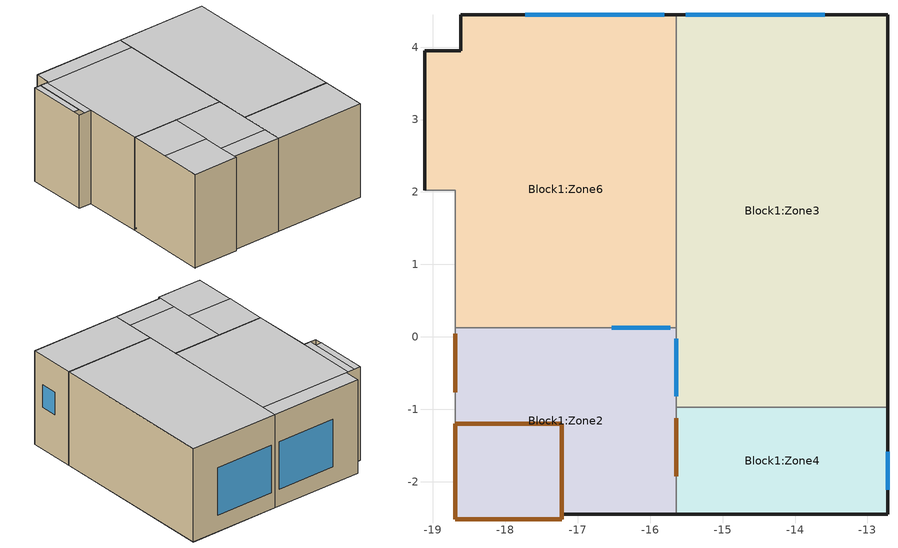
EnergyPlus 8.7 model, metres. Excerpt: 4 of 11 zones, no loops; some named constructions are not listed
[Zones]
Block1:Zone4
 floor to Block5:Zone1 (Laje de entrepiso_Reversed_Rev): -12.72,-2.45 -15.64,-2.45 -15.64,-0.97 -12.72,-0.97 z1
 wall outside (Paredes externas 29 brancas): -12.72,-2.45 -12.72,-0.97 z1:4
 wall outside (Paredes externas 11 tijolo a vista): -15.64,-2.45 -12.72,-2.45 z1:4
 wall to Block1:Zone3 (paredes internas_Rev): -12.72,-0.97 -15.64,-0.97 z1:4
 wall to Block1:Zone2 (paredes internas): -15.64,-0.97 -15.64,-2.45 z1:4
 window (1001): -12.72,-2.11 -12.72,-1.59 z2.34:3.06
 door inside (Wooden flush panel hollow core door (normally hung)): -15.64,-1.12 -15.64,-1.93 z1.1:3.2
 ceiling to Block3:Zone1 (laje de cobertura_Reversed): -15.64,-2.45 -12.72,-2.45 -12.72,-0.97 -15.64,-0.97 z4
Block1:Zone3
 floor to Block5:Zone1 (Laje de entrepiso_Reversed_Rev): -12.72,-0.97 -15.64,-0.97 -15.64,4.45 -12.72,4.45 z1
 wall outside (Paredes externas 29 brancas): -12.72,-0.97 -12.72,4.45 -15.64,4.45 z1:4
 wall to Block1:Zone6 (paredes internas): -15.64,4.45 -15.64,0.12 z1:4
 wall to Block1:Zone2 (paredes internas): -15.64,0.12 -15.64,-0.97 z1:4
 window (1002): -13.59,4.45 -15.51,4.45 z1.54:3.06
 window inside (1001): -15.64,-0.03 -15.64,-0.82 z3.2:3.5
 door inside (Wooden flush panel hollow core door (normally hung)): -15.64,-0.03 -15.64,-0.82 z1.1:3.2
 ceiling to Block3:Zone1 (laje de cobertura_Reversed): -15.64,-0.97 -12.72,-0.97 -12.72,4.45 -15.64,4.45 z4
Block1:Zone6
 floor to Block5:Zone1 (Laje de entrepiso_Reversed_Rev): -18.69,2.02 -19.12,2.02 -19.12,3.95 -18.69,3.95 z1; -15.64,3.95 -18.62,3.95 -18.62,4.45 -15.64,4.45 z1; -15.64,0.12 -18.69,0.12 -18.69,3.95 -15.64,3.95 z1
 wall outside (Paredes externas 29 brancas): -15.64,4.45 -18.62,4.45 -18.62,3.95 -19.12,3.95 -19.12,2.02 z1:4
 wall to Block1:Zone7 (paredes internas_Rev): -19.12,2.02 -18.69,2.02 -18.69,0.12 z1:4
 wall to Block1:Zone2 (paredes internas): -18.69,0.12 -15.64,0.12 z1:4
 window (1004): -15.81,4.45 -17.73,4.45 z1.54:3.06
 window inside (1001): -16.53,0.12 -15.73,0.12 z3.2:3.5
 door inside (Wooden flush panel hollow core door (normally hung)): -16.53,0.12 -15.73,0.12 z1.1:3.2
 ceiling to Block3:Zone1 (laje de cobertura_Reversed): -18.91,2.02 -18.69,2.02 -18.69,3.95 -18.91,3.95 z4; -18.62,3.95 -15.64,3.95 -15.64,4.45 -18.62,4.45 z4; -18.69,0.12 -15.64,0.12 -15.64,3.95 -18.69,3.95 z4
 ceiling to Block2:Zone1 (laje de cobertura_Reversed): -19.12,2.26 -18.93,2.26 -18.93,3.95 -19.12,3.95 z4
Block1:Zone2
 floor to Block5:Zone1 (Laje de entrepiso_Reversed_Rev): -17.22,-2.52 -18.69,-2.52 -18.69,-2.45 -17.22,-2.45 z1; -15.64,-2.45 -18.69,-2.45 -18.69,0.12 -15.64,0.12 z1
 wall outside (Paredes externas 29 brancas): -17.22,-2.52 -17.22,-2.45 -15.64,-2.45 z1:4
 wall to Block1:Zone7 (paredes internas_Rev): -18.69,0.12 -18.69,-2.52 z1:4
 wall to Block1:Zone1 (paredes internas_Rev): -18.69,-2.52 -17.22,-2.52 z1:4
 door inside (Wooden flush panel hollow core door (normally hung)_Rev): -18.69,0.04 -18.69,-0.76 z1.1:3.2
 door inside (IRTSurface): -18.69,-2.52 -17.22,-2.52 -17.22,-1.2 -18.69,-1.2 z4
 ceiling to Block3:Zone1 (laje de cobertura_Reversed): -17.22,-2.45 -15.64,-2.45 -15.64,-1.86 -17.22,-1.86 z4; -18.69,-1.2 -17.22,-1.2 -17.22,0.12 -18.69,0.12 z4; -17.22,-1.86 -15.64,-1.86 -15.64,0.12 -17.22,0.12 z4; -18.69,-2.52 -17.22,-2.52 -17.22,-1.2 -18.69,-1.2 z4
[Material:NoMass]
14_RVAL_2: Roughness=Rough; Thermal Resistance {m2-K/W}=.15; Thermal Absorptance=0.9; Solar Absorptance=0.7; Visible Absorptance=0.7
[Construction]
Laje de entrepiso_Reversed: Concreto laje_01, EPS Expanded Polystyrene (Standard)_005, Ceramic/clay tiles - ceramic floor tiles Dry_001
laje de cobertura_Reversed: Rock wool - unbonded_005, Concreto laje_01
Wooden flush panel hollow core door (normally hung)_Rev: Plywood (Heavyweight)_0006, 14_RVAL_2, Plywood (Heavyweight)_0006
Paredes internas pretas_Rev: Emboco preto_0025, Tijolo macico_011, Emboco preto_0025
[WindowMaterial:Glazing]
2: Optical Data Type=SpectralAverage; Thickness {m}=.003; Solar Transmittance at Normal Incidence=.837; Front Side Solar Reflectance at Normal Incidence=.075; Back Side Solar Reflectance at Normal Incidence=.075; Visible Transmittance at Normal Incidence=.898; Front Side Visible Reflectance at Normal Incidence=.081; Back Side Visible Reflectance at Normal Incidence=.081; Infrared Transmittance at Normal Incidence=0; Front Side Infrared Hemispherical Emissivity=.84; Back Side Infrared Hemispherical Emissivity=.84; Conductivity {W/m-K}=.9; Dirt Correction Factor for Solar and Visible Transmittance=1
[Material]
Name | Roughness | Thickness {m} | Conductivity {W/m-K} | Density {kg/m3} | Specific Heat {J/kg-K} | Thermal Absorptance | Solar Absorptance | Visible Absorptance
Concreto laje_01 | Rough | .1 | 1.75 | 2300 | 1000 | .9 | .7 | .7
EPS Expanded Polystyrene (Standard)_005 | Rough | .05 | 0.04 | 15 | 1400 | 0.9 | 0.6 | 0.6
Ceramic/clay tiles - ceramic floor tiles Dry_001 | Rough | .01 | 0.8 | 1700 | 850 | 0.9 | 0.6 | 0.6
Rock wool - unbonded_005 | Rough | .05 | 0.047 | 92 | 840 | 0.9 | 0.6 | 0.6
Tijolo macico_011 | Rough | .11 | .9 | 1500 | 920 | .9 | .7 | .7
Plywood (Heavyweight)_0006 | Rough | .006 | 0.15 | 700 | 1420 | 0.9 | 0.78 | 0.78
Emboco preto_0025 | Smooth | .025 | 1.15 | 1900 | 1000 | .9 | .9 | .9
[WindowProperty:FrameAndDivider]
2: Frame Width {m}=0.04; Frame Outside Projection {m}=0; Frame Inside Projection {m}=0; Frame Conductance {W/m2-K}=8.5; Ratio of Frame-Edge Glass Conductance to Center-Of-Glass Conductance=1; Frame Solar Absorptance=0.7; Frame Visible Absorptance=0.7; Frame Thermal Hemispherical Emissivity=0.9; Divider Type=DividedLite; Divider Width {m}=0.02; Number of Horizontal Dividers=0; Number of Vertical Dividers=6; Divider Outside Projection {m}=0; Divider Inside Projection {m}=0; Divider Conductance {W/m2-K}=8.5; Ratio of Divider-Edge Glass Conductance to Center-Of-Glass Conductance=1; Divider Solar Absorptance=0.7; Divider Visible Absorptance=0.7; Divider Thermal Hemispherical Emissivity=0.9; Outside Reveal Solar Absorptance=0.7; Inside Sill Depth {m}=0; Inside Sill Solar Absorptance=0.7; Inside Reveal Depth {m}=0; Inside Reveal Solar Absorptance=0.7
[Schedule:Compact]
2: Through: 12/31, For: AllDays, Until: 24:00, 1
20001: Through: 12/31, For: Weekdays Weekends SummerDesignDays, Until: 24:00, 20, For: WinterDesignDays, Until: 24:00, 0, For: AllOtherDays, Until: 24:00, 20
[Schedule:Week:Daily]
10000_Jan; 10000_Feb; 10000_Mar; 10000_Apr; 10000_May; 10000_Jun; 10000_Jul; 10000_Aug; 10000_Sep; 10000_Oct; 10000_Nov; 10000_Dec: 10012, 10012, 10012, 10012, 10012, 10012, 10012, 10012, 12, 12, 10012, 10012
10005_Jan; 10005_Feb; 10005_Mar; 10005_Apr; 10005_May; 10005_Jun; 10005_Jul; 10005_Aug; 10005_Sep; 10005_Oct; 10005_Nov; 10005_Dec: 10009, 10008, 10008, 10008, 10008, 10008, 10009, 10009, 12, 12, 10008, 10008
10008_Jan; 10008_Feb; 10008_Mar; 10008_Apr; 10008_May; 10008_Jun; 10008_Jul; 10008_Aug; 10008_Sep; 10008_Oct; 10008_Nov; 10008_Dec: 10013, 10013, 10013, 10013, 10013, 10013, 10013, 10013, 12, 12, 10013, 10013
[Schedule:Day:Interval]
12: No, 24:00, 1
10008: No, 7:00, 0, 22:00, 1, 24:00, 0
10009: No, 9:00, 0, 22:05, 1, 24:00, 0
10012: No, 8:00, 0, 20:00, 1, 24:00, 0
10013: No, 14:00, 0, 18:00, 1, 24:00, 0
[Schedule:Day:List]
10000: No, 60, 1, 1, 1, 1, 1, 1, 1, 0, 0, 0, 0, 0, 0, 0, 0, 0, 0, 0, 0, 0, .5, 1, 1, 1
[Schedule:Year]
10000: 10000_Jan, 1, 1, 1, 31, 10000_Feb, 2, 1, 2, 28, 10000_Mar, 3, 1, 3, 31, 10000_Apr, 4, 1, 4, 30, 10000_May, 5, 1, 5, 31, 10000_Jun, 6, 1, 6, 30, 10000_Jul, 7, 1, 7, 31, 10000_Aug, 8, 1, 8, 31, 10000_Sep, 9, 1, 9, 30, 10000_Oct, 10, 1, 10, 31, 10000_Nov, 11, 1, 11, 30, 10000_Dec, 12, 1, 12, 31
10005: 10005_Jan, 1, 1, 1, 31, 10005_Feb, 2, 1, 2, 28, 10005_Mar, 3, 1, 3, 31, 10005_Apr, 4, 1, 4, 30, 10005_May, 5, 1, 5, 31, 10005_Jun, 6, 1, 6, 30, 10005_Jul, 7, 1, 7, 31, 10005_Aug, 8, 1, 8, 31, 10005_Sep, 9, 1, 9, 30, 10005_Oct, 10, 1, 10, 31, 10005_Nov, 11, 1, 11, 30, 10005_Dec, 12, 1, 12, 31
10008: 10008_Jan, 1, 1, 1, 31, 10008_Feb, 2, 1, 2, 28, 10008_Mar, 3, 1, 3, 31, 10008_Apr, 4, 1, 4, 30, 10008_May, 5, 1, 5, 31, 10008_Jun, 6, 1, 6, 30, 10008_Jul, 7, 1, 7, 31, 10008_Aug, 8, 1, 8, 31, 10008_Sep, 9, 1, 9, 30, 10008_Oct, 10, 1, 10, 31, 10008_Nov, 11, 1, 11, 30, 10008_Dec, 12, 1, 12, 31
[AirflowNetwork:MultiZone:Surface:Crack] Reference Crack Conditions=Reference Crack Conditions
Name | Air Mass Flow Coefficient at Reference Conditions {kg/s} | Air Mass Flow Exponent
DefaultCrack | 1e-11 | 0.66
Block5:Zone1_Ceiling_1_0_0 | .0004316 | .7
Block5:Zone1_Ceiling_1_1_0 | .0015866 | .7
Block5:Zone1_Ceiling_1_2_1 | .0000175 | .7
Block5:Zone1_Ceiling_1_2_2 | .0004324 | .7
Block5:Zone1_Ceiling_1_2_3 | .000706 | .7
Block5:Zone1_Ceiling_1_2_4 | .0005258 | .7
Block5:Zone1_Ceiling_1_2_5 | .0012412 | .7
Block5:Zone1_Ceiling_1_2_8 | .0001788 | .7
Block5:Zone1_Ceiling_1_2_9 | .0004046 | .7
Block5:Zone1_Ceiling_1_2_10 | .0000547 | .7
Block5:Zone1_Ceiling_1_2_11 | .0014195 | .7
Block5:Zone1_Ceiling_1_2_12 | .0000248 | .7
Block5:Zone1_Ceiling_1_3_0 | .0000818 | .7
Block5:Zone1_Ceiling_1_3_1; Block1:Zone6_Ceiling_1_0_1 | .0001488 | .7
Block5:Zone1_Ceiling_1_3_2; Block1:Zone6_Ceiling_1_0_2 | .0011666 | .7
Block5:Zone1_Ceiling_1_4_0 | .0012224 | .7
Block5:Zone1_Ceiling_1_5_0 | .0005072 | .7
Block5:Zone1_Ceiling_1_6_0 | .0000107 | .7
Block5:Zone1_Ceiling_1_6_1 | .0007854 | .7
Block5:Zone1_Wall_2_1_0 | .0000144 | .7
Block5:Zone1_Wall_3_1_0 | .0000177 | .7
Block5:Zone1_Wall_10_1_0 | .0000129 | .7
Block1:Zone4_Ceiling_1_0_0 | .0038847 | .7
Block1:Zone4_Wall_2_0_0 | .0004053 | .7
Block1:Zone4_Partition_3_0_0 | .026325 | .75
Block1:Zone4_Partition_4_0_0 | .0082279 | .75
Block1:Zone4_Wall_5_0_0 | .0008775 | .7
Block1:Zone3_Ceiling_1_0_0 | .0142795 | .7
Block1:Zone3_Wall_2_0_0 | .0016273 | .7
Block1:Zone3_Wall_3_0_0 | .0005857 | .7
Block1:Zone3_Partition_4_0_0 | .038925 | .75
Block1:Zone3_Partition_5_0_0 | .0041602 | .75
Block1:Zone6_Ceiling_1_0_0 | .0000414 | .7
Block1:Zone6_Ceiling_1_1_0 | .0000321 | .7
Block1:Zone6_Wall_3_0_0 | .0006007 | .7
Block1:Zone6_Wall_4_0_0; Block1:Zone6_Wall_5_0_0 | .00015 | .7
Block1:Zone6_Wall_6_0_0 | .0005775 | .7
Block1:Zone6_Partition_9_0_0 | .0216717 | .75
Block1:Zone2_Ceiling_1_0_0 | .0008359 | .7
Block1:Zone2_Ceiling_1_0_1 | .0017575 | .7
Block1:Zone2_Ceiling_1_0_2 | .0028164 | .7
Block1:Zone2_Wall_2_0_0 | .0000218 | .7
Block1:Zone2_Wall_3_0_0 | .0004725 | .7
[AirflowNetwork:SimulationControl]
VENT: AirflowNetwork Control=MultizoneWithoutDistribution; Wind Pressure Coefficient Type=Input; Height Selection for Local Wind Pressure Calculation=OpeningHeight; Building Type=LowRise; Maximum Number of Iterations=500; Initialization Type=ZeroNodePressures; Relative Airflow Convergence Tolerance=.0001; Absolute Airflow Convergence Tolerance {kg/s}=.000001; Convergence Acceleration Limit=-0.5
[AirflowNetwork:MultiZone:Zone] Ventilation Control Mode=Temperature; Ventilation Control Zone Temperature Setpoint Schedule=20001; Venting Availability Schedule=10000
Block5:Zone1; Block1:Zone4; Block1:Zone3; Block1:Zone6; Block1:Zone2
[AirflowNetwork:MultiZone:Surface] Window/Door Opening Factor, or Crack Factor=1
Block5:Zone1_Ceiling_1_0_0: Leakage Component=Block5:Zone1_Ceiling_1_0_0
Block5:Zone1_Ceiling_1_1_0: Leakage Component=Block5:Zone1_Ceiling_1_1_0
Block5:Zone1_Ceiling_1_2_1: Leakage Component=Block5:Zone1_Ceiling_1_2_1
Block5:Zone1_Ceiling_1_2_2: Leakage Component=Block5:Zone1_Ceiling_1_2_2
Block5:Zone1_Ceiling_1_2_3: Leakage Component=Block5:Zone1_Ceiling_1_2_3
Block5:Zone1_Ceiling_1_2_4: Leakage Component=Block5:Zone1_Ceiling_1_2_4
Block5:Zone1_Ceiling_1_2_5: Leakage Component=Block5:Zone1_Ceiling_1_2_5
Block5:Zone1_Ceiling_1_2_8: Leakage Component=Block5:Zone1_Ceiling_1_2_8
Block5:Zone1_Ceiling_1_2_9: Leakage Component=Block5:Zone1_Ceiling_1_2_9
Block5:Zone1_Ceiling_1_2_10: Leakage Component=Block5:Zone1_Ceiling_1_2_10
Block5:Zone1_Ceiling_1_2_11: Leakage Component=Block5:Zone1_Ceiling_1_2_11
Block5:Zone1_Ceiling_1_2_12: Leakage Component=Block5:Zone1_Ceiling_1_2_12
Block5:Zone1_Ceiling_1_3_0: Leakage Component=Block5:Zone1_Ceiling_1_3_0
Block5:Zone1_Ceiling_1_3_1: Leakage Component=Block5:Zone1_Ceiling_1_3_1
Block5:Zone1_Ceiling_1_3_2: Leakage Component=Block5:Zone1_Ceiling_1_3_2
Block5:Zone1_Ceiling_1_4_0: Leakage Component=Block5:Zone1_Ceiling_1_4_0
Block5:Zone1_Ceiling_1_5_0: Leakage Component=Block5:Zone1_Ceiling_1_5_0
Block5:Zone1_Ceiling_1_6_0: Leakage Component=Block5:Zone1_Ceiling_1_6_0
Block5:Zone1_Ceiling_1_6_1: Leakage Component=Block5:Zone1_Ceiling_1_6_1
Block5:Zone1_Wall_2_1_0: Leakage Component=Block5:Zone1_Wall_2_1_0
Block5:Zone1_Wall_2_1_0_0_0_0_Vent: Leakage Component=Block5:Zone1_Wall_2_1_0_0_0_0_Vent; Ventilation Control Mode=Temperature; Ventilation Control Zone Temperature Setpoint Schedule=20001; Venting Availability Schedule=2
Block5:Zone1_Wall_2_1_0_1_0_1_Vent: Leakage Component=Block5:Zone1_Wall_2_1_0_1_0_1_Vent; Ventilation Control Mode=Temperature; Ventilation Control Zone Temperature Setpoint Schedule=20001; Venting Availability Schedule=2
Block5:Zone1_Wall_3_1_0: Leakage Component=Block5:Zone1_Wall_3_1_0
Block5:Zone1_Wall_10_1_0: Leakage Component=Block5:Zone1_Wall_10_1_0
Block5:Zone1_Wall_10_1_0_0_0_0_Vent: Leakage Component=Block5:Zone1_Wall_10_1_0_0_0_0_Vent; Ventilation Control Mode=Temperature; Ventilation Control Zone Temperature Setpoint Schedule=20001; Venting Availability Schedule=2
Block5:Zone1_Wall_10_1_0_1_0_1_Vent: Leakage Component=Block5:Zone1_Wall_10_1_0_1_0_1_Vent; Ventilation Control Mode=Temperature; Ventilation Control Zone Temperature Setpoint Schedule=20001; Venting Availability Schedule=2
Block1:Zone4_Ceiling_1_0_0: Leakage Component=Block1:Zone4_Ceiling_1_0_0
Block1:Zone4_Wall_2_0_0: Leakage Component=Block1:Zone4_Wall_2_0_0
Block1:Zone4_Wall_2_0_0_0_0_0_Win: Leakage Component=Block1:Zone4_Wall_2_0_0_0_0_0_Win; Ventilation Control Mode=Temperature; Ventilation Control Zone Temperature Setpoint Schedule=20001; Venting Availability Schedule=10000
Block1:Zone4_Partition_3_0_0: Leakage Component=Block1:Zone4_Partition_3_0_0
Block1:Zone4_Partition_4_0_0: Leakage Component=Block1:Zone4_Partition_4_0_0
Block1:Zone4_Partition_4_0_0_0_0_0_Door: Leakage Component=Block1:Zone4_Partition_4_0_0_0_0_0_Door; Ventilation Control Mode=Temperature; Ventilation Control Zone Temperature Setpoint Schedule=20001; Venting Availability Schedule=2
Block1:Zone4_Wall_5_0_0: Leakage Component=Block1:Zone4_Wall_5_0_0
Block1:Zone3_Ceiling_1_0_0: Leakage Component=Block1:Zone3_Ceiling_1_0_0
Block1:Zone3_Wall_2_0_0: Leakage Component=Block1:Zone3_Wall_2_0_0
Block1:Zone3_Wall_3_0_0: Leakage Component=Block1:Zone3_Wall_3_0_0
Block1:Zone3_Wall_3_0_0_0_0_0_Win: Leakage Component=Block1:Zone3_Wall_3_0_0_0_0_0_Win; Ventilation Control Mode=Temperature; Ventilation Control Zone Temperature Setpoint Schedule=20001; Venting Availability Schedule=2
Block1:Zone3_Partition_4_0_0: Leakage Component=Block1:Zone3_Partition_4_0_0
Block1:Zone3_Partition_5_0_0: Leakage Component=Block1:Zone3_Partition_5_0_0
Block1:Zone3_Partition_5_0_0_0_0_0_Door: Leakage Component=Block1:Zone3_Partition_5_0_0_0_0_0_Door; Ventilation Control Mode=Temperature; Ventilation Control Zone Temperature Setpoint Schedule=20001; Venting Availability Schedule=10005
Block1:Zone3_Partition_5_0_0_1_0_1_Win: Leakage Component=Block1:Zone3_Partition_5_0_0_1_0_1_Win; Ventilation Control Mode=Temperature; Ventilation Control Zone Temperature Setpoint Schedule=20001; Venting Availability Schedule=2
Block1:Zone6_Ceiling_1_0_0: Leakage Component=Block1:Zone6_Ceiling_1_0_0
Block1:Zone6_Ceiling_1_0_1: Leakage Component=Block1:Zone6_Ceiling_1_0_1
Block1:Zone6_Ceiling_1_0_2: Leakage Component=Block1:Zone6_Ceiling_1_0_2
Block1:Zone6_Ceiling_1_1_0: Leakage Component=Block1:Zone6_Ceiling_1_1_0
Block1:Zone6_Wall_3_0_0: Leakage Component=Block1:Zone6_Wall_3_0_0
Block1:Zone6_Wall_3_0_0_0_0_0_Win: Leakage Component=Block1:Zone6_Wall_3_0_0_0_0_0_Win; Ventilation Control Mode=Temperature; Ventilation Control Zone Temperature Setpoint Schedule=20001; Venting Availability Schedule=2
Block1:Zone6_Wall_4_0_0: Leakage Component=Block1:Zone6_Wall_4_0_0
Block1:Zone6_Wall_5_0_0: Leakage Component=Block1:Zone6_Wall_5_0_0
Block1:Zone6_Wall_6_0_0: Leakage Component=Block1:Zone6_Wall_6_0_0
Block1:Zone6_Partition_9_0_0: Leakage Component=Block1:Zone6_Partition_9_0_0
Block1:Zone6_Partition_9_0_0_0_0_0_Door: Leakage Component=Block1:Zone6_Partition_9_0_0_0_0_0_Door; Ventilation Control Mode=Temperature; Ventilation Control Zone Temperature Setpoint Schedule=20001; Venting Availability Schedule=10005
Block1:Zone6_Partition_9_0_0_1_0_1_Win: Leakage Component=Block1:Zone6_Partition_9_0_0_1_0_1_Win; Ventilation Control Mode=Temperature; Ventilation Control Zone Temperature Setpoint Schedule=20001; Venting Availability Schedule=2
Block1:Zone2_Ceiling_1_0_0: Leakage Component=Block1:Zone2_Ceiling_1_0_0
Block1:Zone2_Ceiling_1_0_1: Leakage Component=Block1:Zone2_Ceiling_1_0_1
Block1:Zone2_Ceiling_1_0_2: Leakage Component=Block1:Zone2_Ceiling_1_0_2
Block1:Zone2_Ceiling_1_0_3_0_3_0_Hole: Leakage Component=Block1:Zone2_Ceiling_1_0_3_0_3_0_Hole; Ventilation Control Mode=Constant
Block1:Zone2_Wall_2_0_0: Leakage Component=Block1:Zone2_Wall_2_0_0
Block1:Zone2_Wall_3_0_0: Leakage Component=Block1:Zone2_Wall_3_0_0
[AirflowNetwork:MultiZone:Component:HorizontalOpening] Sloping Plane Angle {deg}=90; Discharge Coefficient=0.65
Name | Air Mass Flow Coefficient When Opening is Closed {kg/s-m} | Air Mass Flow Exponent When Opening is Closed
Block5:Zone1_Ceiling_1_2_13_0_13_0_Vent; Block5:Zone1_Ceiling_1_2_14_0_14_1_Vent | .001 | .6
Block1:Zone2_Ceiling_1_0_3_0_3_0_Hole | 1e-08 | 0.5
[AirflowNetwork:MultiZone:ExternalNode]
Name | External Node Height {m} | Wind Pressure Coefficient Curve
Block5:Zone1_Wall_2_1_0 | 1.13 | Block5:Zone1_Wall_2_1_0
Block5:Zone1_Wall_2_1_0_0_0_0_Vent | .91 | Block5:Zone1_Wall_2_1_0_0_0_0_Vent
Block5:Zone1_Wall_2_1_0_1_0_1_Vent | 1.02 | Block5:Zone1_Wall_2_1_0_1_0_1_Vent
Block5:Zone1_Wall_3_1_0 | 1.13 | Block5:Zone1_Wall_3_1_0
Block5:Zone1_Wall_10_1_0 | 1.13 | Block5:Zone1_Wall_10_1_0
Block5:Zone1_Wall_10_1_0_0_0_0_Vent | .92 | Block5:Zone1_Wall_10_1_0_0_0_0_Vent
Block5:Zone1_Wall_10_1_0_1_0_1_Vent | 1.04 | Block5:Zone1_Wall_10_1_0_1_0_1_Vent
Block1:Zone4_Wall_2_0_0 | 3.33 | Block1:Zone4_Wall_2_0_0
Block1:Zone4_Wall_2_0_0_0_0_0_Win | 3.6 | Block1:Zone4_Wall_2_0_0_0_0_0_Win
Block1:Zone4_Wall_5_0_0 | 3.33 | Block1:Zone4_Wall_5_0_0
Block1:Zone3_Wall_2_0_0 | 3.33 | Block1:Zone3_Wall_2_0_0
Block1:Zone3_Wall_3_0_0 | 3.33 | Block1:Zone3_Wall_3_0_0
Block1:Zone3_Wall_3_0_0_0_0_0_Win | 3.07 | Block1:Zone3_Wall_3_0_0_0_0_0_Win
Block1:Zone6_Wall_3_0_0 | 3.33 | Block1:Zone6_Wall_3_0_0
Block1:Zone6_Wall_3_0_0_0_0_0_Win | 3.07 | Block1:Zone6_Wall_3_0_0_0_0_0_Win
Block1:Zone6_Wall_4_0_0 | 3.33 | Block1:Zone6_Wall_4_0_0
Block1:Zone6_Wall_5_0_0 | 3.33 | Block1:Zone6_Wall_5_0_0
Block1:Zone6_Wall_6_0_0 | 3.33 | Block1:Zone6_Wall_6_0_0
Block1:Zone2_Wall_2_0_0 | 3.33 | Block1:Zone2_Wall_2_0_0
Block1:Zone2_Wall_3_0_0 | 3.33 | Block1:Zone2_Wall_3_0_0
[AirflowNetwork:MultiZone:WindPressureCoefficientValues] AirflowNetwork:MultiZone:WindPressureCoefficientArray=Cp Data
Name | Wind Pressure Coefficient Value 1 | Wind Pressure Coefficient Value 2 | Wind Pressure Coefficient Value 3 | Wind Pressure Coefficient Value 4 | Wind Pressure Coefficient Value 5 | Wind Pressure Coefficient Value 6 | Wind Pressure Coefficient Value 7 | Wind Pressure Coefficient Value 8
Block5:Zone1_Wall_2_1_0; Block5:Zone1_Wall_2_1_0_0_0_0_Vent; Block5:Zone1_Wall_2_1_0_1_0_1_Vent; Block1:Zone4_Wall_2_0_0; Block1:Zone4_Wall_2_0_0_0_0_0_Win; Block1:Zone3_Wall_2_0_0; Block1:Zone2_Wall_2_0_0 | -.3 | .1 | .4 | .1 | -.3 | -.35 | -.2 | -.35
Block5:Zone1_Wall_3_1_0; Block1:Zone3_Wall_3_0_0; Block1:Zone3_Wall_3_0_0_0_0_0_Win; Block1:Zone6_Wall_3_0_0; Block1:Zone6_Wall_3_0_0_0_0_0_Win; Block1:Zone6_Wall_5_0_0 | .4 | .1 | -.3 | -.35 | -.2 | -.35 | -.3 | .1
Block5:Zone1_Wall_10_1_0; Block5:Zone1_Wall_10_1_0_0_0_0_Vent; Block5:Zone1_Wall_10_1_0_1_0_1_Vent; Block1:Zone6_Wall_4_0_0; Block1:Zone6_Wall_6_0_0 | -.3 | -.35 | -.2 | -.35 | -.3 | .1 | .4 | .1
Block1:Zone4_Wall_5_0_0; Block1:Zone2_Wall_3_0_0 | -.2 | -.35 | -.3 | .1 | .4 | .1 | -.3 | -.35
[AirflowNetwork:MultiZone:Component:DetailedOpening] Type of Rectangular Large Vertical Opening (LVO)=NonPivoted; Extra Crack Length or Height of Pivoting Axis {m}=0; Number of Sets of Opening Factor Data=2; Opening Factor 1=0; Discharge Coefficient for Opening Factor 1=0.65; Width Factor for Opening Factor 1=0; Height Factor for Opening Factor 1=1; Start Height Factor for Opening Factor 1=0; Opening Factor 2=1; Height Factor for Opening Factor 2=1; Start Height Factor for Opening Factor 2=0; Opening Factor 3=0; Discharge Coefficient for Opening Factor 3=0; Width Factor for Opening Factor 3=0; Height Factor for Opening Factor 3=0; Start Height Factor for Opening Factor 3=0; Opening Factor 4=0; Discharge Coefficient for Opening Factor 4=0; Width Factor for Opening Factor 4=0; Height Factor for Opening Factor 4=0; Start Height Factor for Opening Factor 4=0
Name | Air Mass Flow Coefficient When Opening is Closed {kg/s-m} | Air Mass Flow Exponent When Opening is Closed | Discharge Coefficient for Opening Factor 2 | Width Factor for Opening Factor 2
Block5:Zone1_Wall_2_1_0_0_0_0_Vent; Block5:Zone1_Wall_2_1_0_1_0_1_Vent; Block5:Zone1_Wall_10_1_0_0_0_0_Vent; Block5:Zone1_Wall_10_1_0_1_0_1_Vent | .001 | .66 | .5 | 0.9
Block1:Zone4_Wall_2_0_0_0_0_0_Win; Block1:Zone3_Wall_3_0_0_0_0_0_Win; Block1:Zone6_Wall_3_0_0_0_0_0_Win | .00014 | .65 | 0.65 | .5
Block1:Zone4_Partition_4_0_0_0_0_0_Door; Block1:Zone3_Partition_5_0_0_0_0_0_Door; Block1:Zone6_Partition_9_0_0_0_0_0_Door | .02 | .6 | 0.65 | 1
Block1:Zone3_Partition_5_0_0_1_0_1_Win; Block1:Zone6_Partition_9_0_0_1_0_1_Win | .0014 | .65 | 0.65 | 1
[AirflowNetwork:MultiZone:ReferenceCrackConditions]
Reference Crack Conditions: Reference Temperature {C}=20; Reference Barometric Pressure {Pa}=101320; Reference Humidity Ratio {kgWater/kgDryAir}=0.005
[AirflowNetwork:MultiZone:WindPressureCoefficientArray]
Cp Data: Wind Direction 1 {deg}=0; Wind Direction 2 {deg}=45; Wind Direction 3 {deg}=90; Wind Direction 4 {deg}=135; Wind Direction 5 {deg}=180; Wind Direction 6 {deg}=225; Wind Direction 7 {deg}=270; Wind Direction 8 {deg}=315
